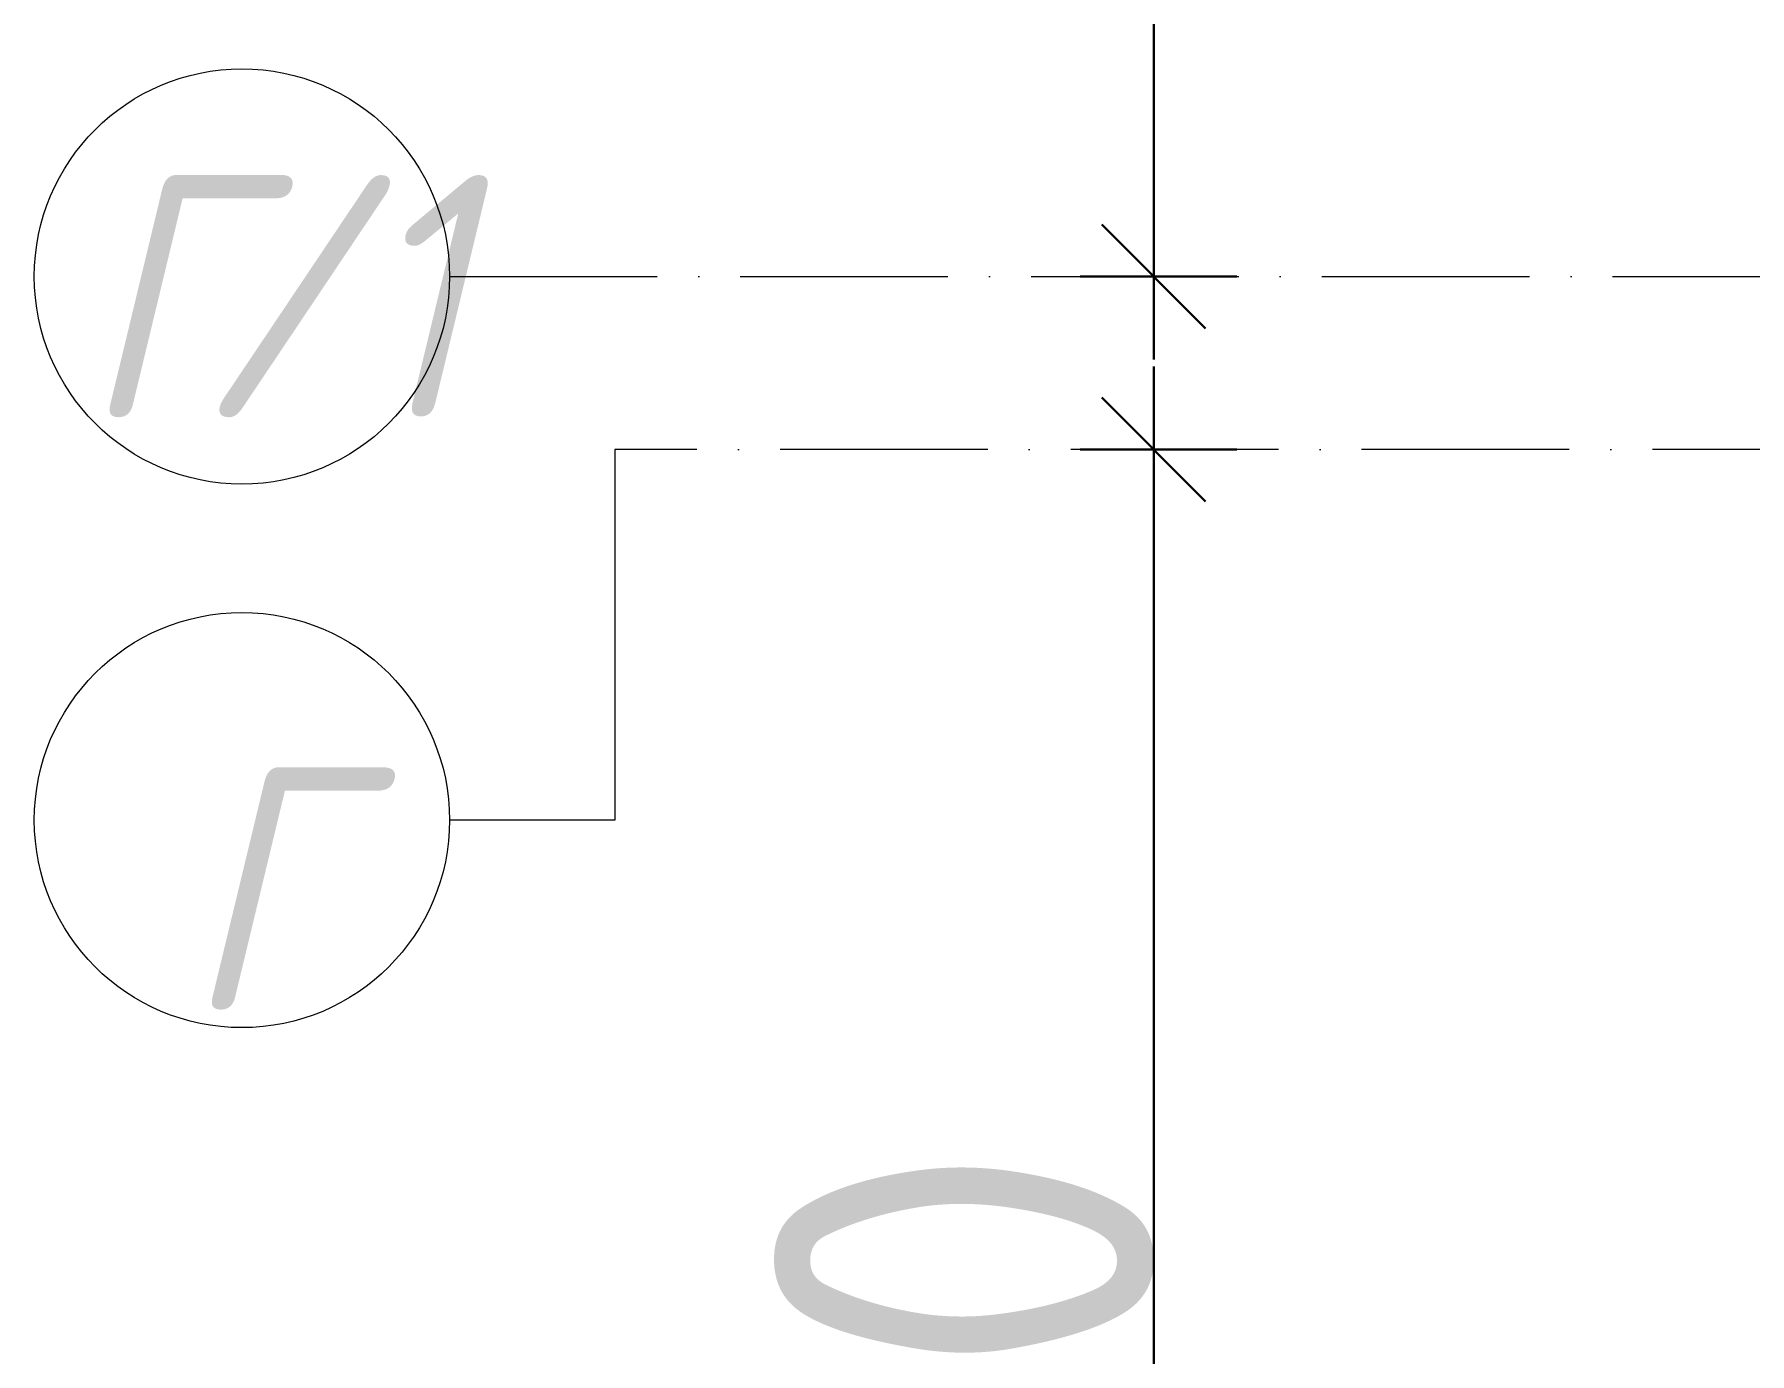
# Model space of a CAD drawing. Header units: millimetres. Extents: x -17017 to 628417, y -109036 to 199237.
# Drawn here: x 518241 to 520720, y -82441 to -80535 of the extents above; entities that cross this region are included whole.
import ezdxf

# ---------------------------------------------------------------- set-up
doc = ezdxf.new("R2010")
doc.units = ezdxf.units.MM
doc.linetypes.add('50_200_ШТРИХ_1Т_ш5_п1_п1_', pattern=[700, 500, -100, 0, -100])
for name, color, linetype, lineweight in [('A-____-____-DIMS', 7, 'Continuous', 9), ('S-GRID-____-IDEN', 7, 'Continuous', 9), ('S-GRID-____-OTLN', 7, 'Continuous', 9), ('S-GRID-____-OTLN-1', 7, '50_200_ШТРИХ_1Т_ш5_п1_п1_', 9), ('стяжа', 7, 'Continuous', 30)]:
    doc.layers.add(name, color=color, linetype=linetype, lineweight=lineweight)
doc.styles.add('ISOCPEUR_I', font='isocpeui.ttf', dxfattribs={"width": 0.9, "height": 2.5})
doc.styles.add('ISOCPEUR_I_9', font='isocpeui.ttf', dxfattribs={"width": 0.9, "height": 250})
doc.styles.add('СПДС', font='isocpeur.ttf', dxfattribs={"width": 0.9})
doc.dimstyles.new('ISO-2_5_0_9К_БОЛЬШОЙ_ОСИ', dxfattribs={"dimscale": 304.8, "dimtxt": 248.995294, "dimasz": 0.492126, "dimexe": 0.393701, "dimexo": 0, "dimgap": 0, "dimtad": 1, "dimdec": 0, "dimzin": 0, "dimdsep": 46, "dimtxsty": 'ISOCPEUR_I_9', "dimblk1": 'OBLIQUE', "dimblk2": 'OBLIQUE', "dimsah": 1, "dimcen": 0.09, "dimdle": 0.393701, "dimazin": 0, "dimtfac": 1, "dimtdec": 4, "dimtix": 1, "dimtmove": 0, "dimatfit": 3, "dimfxl": 1, "dimtvp": 1, "dimtolj": 1, "dimtzin": 0, "dimarcsym": 2})

# ---------------------------------------------------------------- blocks, each defined once
blk = doc.blocks.new('Ось сетки - Круг_Ø6_00__ISO-2_5_0_9K_-25732049-АР1_План отверстий 3 этажа в осях 1-64_А-ГГ')
at = {"layer": 'S-GRID-____-IDEN'}
blk.add_circle((0, 0), 3, dxfattribs=at)
blk = doc.blocks.new('_Oblique')
at = {"color": 0, "linetype": 'ByBlock', "lineweight": -2}
blk.add_line((-0.5, -0.5), (0.5, 0.5), dxfattribs=at)
blk = doc.blocks.new('*D2927')
at = {"layer": 'A-____-____-DIMS', "color": 0, "lineweight": -2, "transparency": 16777216}
for p, q in [((280119.3, -81002.4), (280119.3, -77362.4)), ((280013.2, -77482.4), (280239.3, -77482.4)), ((280013.2, -80882.4), (280239.3, -80882.4))]:
    blk.add_line(p, q, dxfattribs=at)
at = {"layer": 'Defpoints', "color": 0, "transparency": 16777216}
for p in [(280013.2, -77482.4), (280119.3, -77482.4), (280013.2, -80882.4)]:
    blk.add_point(p, dxfattribs=at)
at = {"layer": 'A-____-____-DIMS', "color": 0, "lineweight": -2, "transparency": 16777216, "xscale": 150, "yscale": 150, "zscale": 150}
for p, rotation in [((280119.3, -77482.4), 90), ((280119.3, -80882.4), 270)]:
    blk.add_blockref('_Oblique', p, dxfattribs=dict(at, rotation=rotation))
at = {"layer": 'A-____-____-DIMS', "color": 0, "transparency": 16777216, "insert": (279845, -79182.4), "char_height": 548.64, "attachment_point": 5, "rotation": 90, "style": 'СПДС'}
blk.add_mtext('\\A1;3400', dxfattribs=at)
blk = doc.blocks.new('*D2928')
at = {"layer": 'A-____-____-DIMS', "color": 0, "lineweight": -2, "transparency": 16777216}
for p, q in [((280119.3, -77352.4), (280119.3, -72562.4)), ((280013.2, -72682.4), (280239.3, -72682.4)), ((280013.2, -77232.4), (280239.3, -77232.4))]:
    blk.add_line(p, q, dxfattribs=at)
at = {"layer": 'Defpoints', "color": 0, "transparency": 16777216}
for p in [(280013.2, -72682.4), (280119.3, -72682.4), (280013.2, -77232.4)]:
    blk.add_point(p, dxfattribs=at)
at = {"layer": 'A-____-____-DIMS', "color": 0, "lineweight": -2, "transparency": 16777216, "xscale": 150, "yscale": 150, "zscale": 150}
for p, rotation in [((280119.3, -72682.4), 90), ((280119.3, -77232.4), 270)]:
    blk.add_blockref('_Oblique', p, dxfattribs=dict(at, rotation=rotation))
at = {"layer": 'A-____-____-DIMS', "color": 0, "transparency": 16777216, "insert": (279845, -74957.4), "char_height": 548.64, "attachment_point": 5, "rotation": 90, "style": 'СПДС'}
blk.add_mtext('\\A1;4550', dxfattribs=at)
blk = doc.blocks.new('3эт')
at = {"layer": 'S-GRID-____-OTLN-1', "color": 251, "ltscale": 0.6, "true_color": 0x636466}
for p, q in [((279101.9, -77232.4), (307641.3, -77232.4)), ((387845.1, -77482.4), (279340.9, -77482.4))]:
    blk.add_line(p, q, dxfattribs=at)
at = {"layer": 'S-GRID-____-IDEN', "char_height": 350, "attachment_point": 1, "style": 'ISOCPEUR_I'}
for s, insert, width in [('\\fISOCPEUR|b0|i1|c204|p34|;\\W.9;Г', (278570.3, -77085.8), 202.025), ('/1', (278737, -77085.8), 346.329), ('\\fISOCPEUR|b0|i1|c204|p34|;\\W.9;Г', (278718.1, -77941.9), 202.025)]:
    blk.add_mtext(s, dxfattribs=dict(at, insert=insert, width=width))
at = {"layer": 'A-____-____-DIMS'}
for base, p1, p2, override, picture, middle in [((280119.3, -72682.4), (280013.2, -77232.4), (280013.2, -72682.4), {"dimtxt": 1.8, "dimpost": '<>', "dimtxsty": 'СПДС', "dimfxl": 4550}, '*D2928', (279845, -74957.4)), ((280119.3, -77482.4), (280013.2, -80882.4), (280013.2, -77482.4), {"dimtxt": 1.8, "dimpost": '<>', "dimtxsty": 'СПДС', "dimfxl": 3400}, '*D2927', (279845, -79182.4))]:
    dim = blk.add_linear_dim(base=base, p1=p1, p2=p2, angle=90, dimstyle='ISO-2_5_0_9К_БОЛЬШОЙ_ОСИ', override=override, dxfattribs=at)
    dim.commit()
    dim.dimension.update_dxf_attribs({"geometry": picture, "text_midpoint": middle})

msp = doc.modelspace()

# ---------------------------------------------------------------- linework, layer by layer
at = {"layer": 'S-GRID-____-OTLN'}
for p, q in [((519080.2, -81134.6), (519080.2, -81670.2)), ((519080.2, -81670.2), (518841.2, -81670.2))]:
    msp.add_line(p, q, dxfattribs=at)

# ---------------------------------------------------------------- block references
at = {"layer": 'S-GRID-____-IDEN', "xscale": 99.99999999999993, "yscale": 99.99999999999993, "zscale": 99.99999999999993}
for p, rotation in [((518541.2, -80884.6), 269.9999999999996), ((518541.2, -81670.2), 89.99999999999982)]:
    msp.add_blockref('Ось сетки - Круг_Ø6_00__ISO-2_5_0_9K_-25732049-АР1_План отверстий 3 этажа в осях 1-64_А-ГГ', p, dxfattribs=dict(at, rotation=rotation))
at = {"layer": 'стяжа'}
msp.add_blockref('3эт', (239739.3, -3652.2), dxfattribs=at)

doc.saveas('drawing.dxf')
